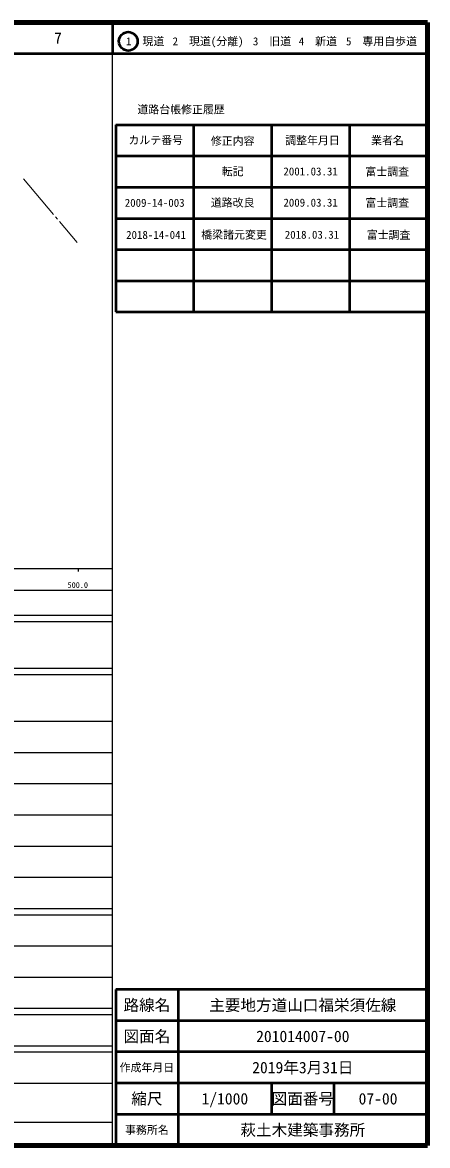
# Model space of a CAD drawing. Units: millimetres, scale not verified. Extents: x 40000 to 680000, y 20000 to 380000.
# Drawn here: x 550098 to 680000, y 20000 to 380000 of the extents above; entities that cross this region are included whole.
import ezdxf
from ezdxf.enums import TextEntityAlignment as Align

# ---------------------------------------------------------------- set-up
doc = ezdxf.new("R2010")
doc.units = ezdxf.units.MM
doc.header["$LTSCALE"] = 1000
for name, color, linetype, lineweight in [('M-BMK-SRVR', 3, 'Continuous', 13), ('M-TTL', 7, 'Continuous', 13), ('M-TTL-BAND', 7, 'Continuous', 25), ('M-TTL-FRAM', 2, 'Continuous', 50), ('M-TTL-LINE', 7, 'Continuous', 50)]:
    doc.layers.add(name, color=color, linetype=linetype, lineweight=lineweight)
doc.layers.add('M-TTL-TXT', color=7, linetype='Continuous')
doc.styles.add('ＭＳ ゴシック', font='')
doc.styles.get('ＭＳ ゴシック').set_extended_font_data('MS Gothic')

msp = doc.modelspace()

# ---------------------------------------------------------------- linework, layer by layer
at = {"layer": 'M-BMK-SRVR'}
for p, q in [((550420, 329910), (560092, 318444)), ((560737, 317680), (561382, 316916)), ((567687, 309441), (562027, 316151))]:
    msp.add_line(p, q, dxfattribs=at)
at = {"layer": 'M-TTL', "color": 2, "lineweight": 140}
for p, q in [((680000, 380000), (40000, 380000)), ((680000, 20000), (680000, 380000)), ((40000, 20000), (680000, 20000))]:
    msp.add_line(p, q, dxfattribs=at)
at = {"layer": 'M-TTL-BAND'}
for p, q in [((579000, 20000), (579000, 370000)), ((40000, 205000), (579000, 205000)), ((568000, 205000), (568000, 204000)), ((68000, 198000), (579000, 198000)), ((40000, 190000), (579000, 190000)), ((40000, 188000), (579000, 188000)), ((40000, 173000), (579000, 173000)), ((40000, 171000), (579000, 171000)), ((40000, 156000), (579000, 156000)), ((46000, 146000), (579000, 146000)), ((52000, 136000), (579000, 136000)), ((46000, 126000), (579000, 126000)), ((52000, 116000), (579000, 116000)), ((46000, 106000), (579000, 106000)), ((40000, 96000), (579000, 96000)), ((40000, 94000), (579000, 94000)), ((49000, 84000), (579000, 84000)), ((40000, 74000), (579000, 74000)), ((40000, 64000), (579000, 64000)), ((40000, 62000), (579000, 62000)), ((40000, 52000), (579000, 52000)), ((40000, 50000), (579000, 50000)), ((40000, 40000), (579000, 40000)), ((68000, 27500), (579000, 27500))]:
    msp.add_line(p, q, dxfattribs=at)
at = {"layer": 'M-TTL-FRAM'}
for p, q in [((580000, 347197), (580000, 287197)), ((580000, 347197), (680000, 347197)), ((580000, 287197), (680000, 287197)), ((680000, 70000), (580000, 70000)), ((580000, 70000), (580000, 20000))]:
    msp.add_line(p, q, dxfattribs=at)
at = {"layer": 'M-TTL-LINE'}
for p, q in [((579000, 380000), (579000, 370000)), ((40000, 370000), (680000, 370000)), ((605000, 347197), (605000, 287197)), ((630000, 347197), (630000, 287197)), ((655000, 347197), (655000, 287197)), ((580000, 337197), (680000, 337197)), ((580000, 327197), (680000, 327197)), ((580000, 317197), (680000, 317197)), ((580000, 307197), (680000, 307197)), ((580000, 297197), (680000, 297197)), ((600000, 70000), (600000, 20000)), ((680000, 60000), (580000, 60000)), ((680000, 50000), (580000, 50000)), ((680000, 40000), (580000, 40000)), ((630000, 40000), (630000, 30000)), ((650000, 40000), (650000, 30000)), ((680000, 30000), (580000, 30000))]:
    msp.add_line(p, q, dxfattribs=at)
msp.add_circle((584031, 373958), 3000, dxfattribs=at)

# ---------------------------------------------------------------- texts
at = {"layer": 'M-TTL-BAND', "style": 'ＭＳ ゴシック'}
for s, p in [('500.0', (567844, 198195)), ('7', (636500, 32523))]:
    msp.add_text(s, height=1833, dxfattribs=at).set_placement(p, align=Align.BOTTOM_CENTER)
at = {"layer": 'M-TTL-TXT', "style": 'ＭＳ ゴシック'}
for s, height, p in [('7', 3666, (561497, 375000)), ('1\u3000現道', 2566, (589448, 373958)), ('2\u3000現道(分離)', 2566, (609619, 373958)), ('3\u3000旧道', 2566, (630121, 373958)), ('4\u3000新道', 2566, (644824, 373958)), ('5\u3000専用自歩道', 2566, (665228, 373958)), ('道路台帳修正履歴', 2566, (600968, 352113)), ('カルテ番号', 2566, (592839, 342277)), ('修正内容', 2566, (617509, 342023)), ('調整年月日', 2566, (643089, 342197)), ('業者名', 2566, (667134, 342197)), ('転記', 2566, (617500, 332245)), ('2001.03.31', 2566, (642500, 332245)), ('富士調査', 2566, (667077, 332189)), ('2009-14-003', 2566, (592500, 322189)), ('道路改良', 2566, (617500, 322245)), ('2009.03.31', 2566, (642500, 322245)), ('富士調査', 2566, (667077, 322189)), ('橋梁諸元変更', 2566, (617938, 311962)), ('2018.03.31', 2566, (642938, 311962)), ('富士調査', 2566, (667514, 311905)), ('2018-14-041', 2566, (592938, 311905)), ('路線名', 3666, (590000, 65000)), ('路線名', 3666, (590000, 65000)), ('主要地方道山口福栄須佐線', 3666, (640000, 65000)), ('図面名', 3666, (590000, 55000)), ('図面名', 3666, (590000, 55000)), ('201014007-00', 3666, (640000, 55000)), ('2019年3月31日', 3666, (640000, 45000)), ('作成年月日', 2566, (590000, 45000)), ('作成年月日', 2566, (590000, 45000)), ('縮尺', 3666, (590000, 35000)), ('縮尺', 3666, (590000, 35000)), ('1/1000', 3666, (615000, 35000)), ('図面番号', 3666, (640000, 35000)), ('図面番号', 3666, (640000, 35000)), ('07-00', 3666, (664125, 35000)), ('事務所名', 2566, (590000, 25000)), ('事務所名', 2566, (590000, 25000)), ('萩土木建築事務所', 3666, (640000, 25000))]:
    msp.add_text(s, height=height, dxfattribs=at).set_placement(p, align=Align.MIDDLE_CENTER)

doc.saveas('drawing.dxf')
